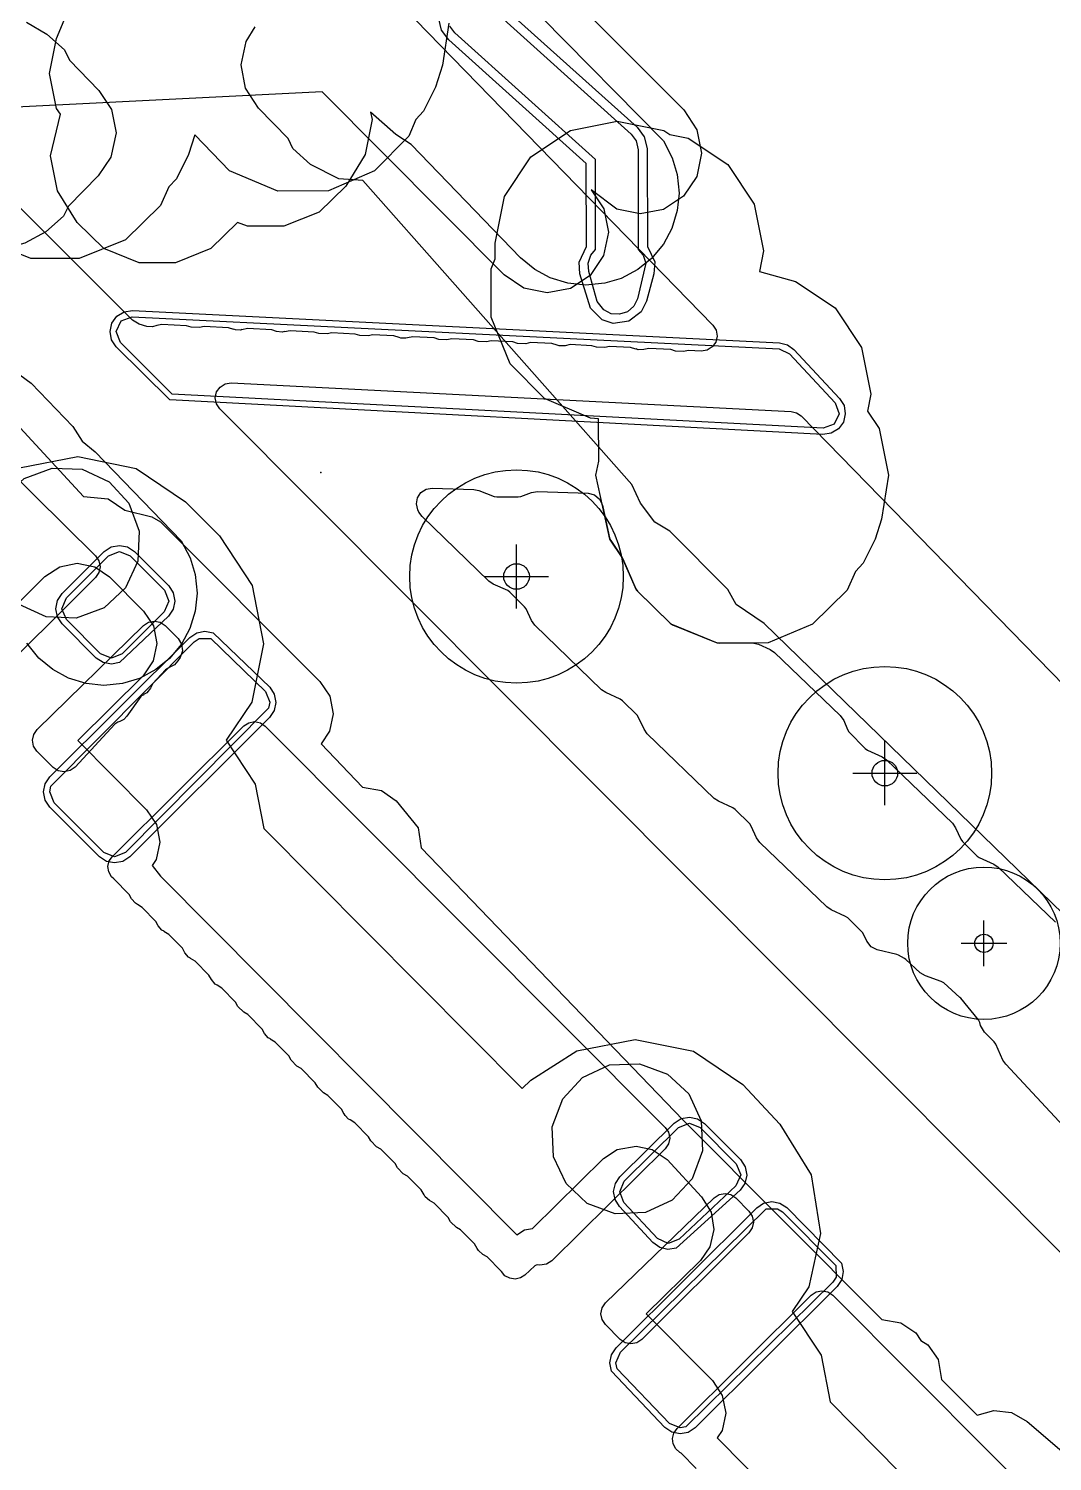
# Model space of a CAD drawing. Header units: metres. Extents: x -2677 to -840, y 169 to 1487.
# Drawn here: x -2296.2 to -2262.64, y 544.25 to 591.24 of the extents above; entities that cross this region are included whole.
import ezdxf

# ---------------------------------------------------------------- set-up
doc = ezdxf.new("R2010")
doc.units = ezdxf.units.M
for name, color, linetype in [('AI_GREENING_ALLOWED_ZONE', 4, 'Continuous'), ('AI_GREENING_EXCLUSIONS', 1, 'Continuous'), ('AI_GREENING_LAWN', 82, 'Continuous'), ('AI_GREENING_REJECTED', 6, 'Continuous'), ('AI_GREENING_TREES', 3, 'Continuous')]:
    doc.layers.add(name, color=color, linetype=linetype)

# ---------------------------------------------------------------- blocks, each defined once
blk = doc.blocks.new('AI_TREE')
for p, q in [((0, -0.3), (0, 0.3)), ((-0.3, 0), (0.3, 0))]:
    blk.add_line(p, q)
for radius in [1, 0.12]:
    blk.add_circle((0, 0), radius)

msp = doc.modelspace()

# ---------------------------------------------------------------- linework, layer by layer
at = {"layer": 'AI_GREENING_ALLOWED_ZONE'}
msp.add_lwpolyline([(-2261.26, 554.152), (-2264.166, 557.276), (-2264.256, 557.411), (-2264.492, 557.936), (-2264.543, 558.009), (-2264.862, 558.328), (-2264.99, 558.546), (-2265.016, 558.638), (-2265.062, 558.727), (-2265.643, 559.438), (-2265.669, 559.466), (-2266.199, 559.942), (-2266.282, 559.991), (-2266.799, 560.174), (-2266.969, 560.276), (-2267.439, 560.704), (-2267.487, 560.739), (-2267.682, 560.845), (-2267.741, 560.868), (-2268.385, 561.029), (-2268.582, 561.129), (-2268.718, 561.304), (-2268.818, 561.521), (-2268.867, 561.593), (-2269.344, 562.07), (-2269.418, 562.12), (-2269.893, 562.336), (-2270.034, 562.431), (-2272.225, 564.546), (-2272.332, 564.697), (-2272.51, 565.084), (-2272.56, 565.156), (-2273.036, 565.633), (-2273.109, 565.684), (-2273.585, 565.899), (-2273.726, 565.994), (-2275.917, 568.109), (-2276.024, 568.261), (-2276.201, 568.647), (-2276.252, 568.719), (-2276.728, 569.196), (-2276.801, 569.247), (-2277.277, 569.462), (-2277.418, 569.558), (-2279.609, 571.672), (-2279.716, 571.824), (-2279.893, 572.21), (-2279.944, 572.282), (-2280.42, 572.759), (-2280.493, 572.81), (-2280.969, 573.025), (-2281.11, 573.121), (-2283.301, 575.235), (-2283.408, 575.387), (-2283.441, 575.459), (-2283.441, 575.459), (-2283.487, 575.656), (-2283.451, 575.854), (-2283.339, 576.022), (-2283.17, 576.133), (-2282.971, 576.167), (-2281.607, 576.124), (-2281.444, 576.091), (-2280.938, 575.897), (-2280.849, 575.88), (-2280.148, 575.88), (-2280.061, 575.896), (-2279.711, 576.027), (-2279.52, 576.059), (-2277.86, 576.007), (-2277.648, 575.952), (-2277.48, 575.813), (-2277.387, 575.615), (-2277.151, 574.541), (-2277.115, 574.456), (-2276.763, 573.93), (-2276.72, 573.851), (-2276.295, 572.872), (-2276.242, 572.793), (-2275.167, 571.738), (-2275.087, 571.686), (-2273.656, 571.103), (-2273.56, 571.084), (-2272.479, 571.095), (-2272.268, 571.05), (-2271.888, 570.878), (-2271.747, 570.783), (-2269.591, 568.712), (-2269.476, 568.545), (-2269.354, 568.255), (-2269.305, 568.179), (-2268.776, 567.627), (-2268.699, 567.573), (-2268.22, 567.356), (-2268.079, 567.261), (-2265.916, 565.184), (-2265.808, 565.032), (-2265.634, 564.651), (-2265.584, 564.579), (-2265.107, 564.103), (-2265.034, 564.052), (-2264.552, 563.834), (-2264.411, 563.739), (-2262.535, 561.937)], dxfattribs=at)
at = {"layer": 'AI_GREENING_EXCLUSIONS'}
for points in [[(-2283.41, 597.3), (-2274.72, 588.575), (-2274.289, 587.924), (-2274.14, 587.158), (-2274.296, 586.394), (-2274.732, 585.747), (-2275.383, 585.316), (-2276.149, 585.167), (-2276.914, 585.322), (-2277.757, 585.957), (-2277.342, 585.329), (-2277.193, 584.563), (-2277.348, 583.798), (-2277.785, 583.151), (-2278.435, 582.721), (-2279.201, 582.572), (-2279.966, 582.727), (-2280.613, 583.164), (-2286.572, 589.174), (-2305.122, 588.244)], [(-2281.087, 592.364), (-2276.248, 588.006), (-2276.015, 587.693), (-2275.919, 587.315), (-2275.913, 584.101), (-2275.669, 583.59), (-2275.698, 583.201), (-2275.947, 582.301), (-2276.122, 581.952), (-2276.527, 581.644), (-2277.031, 581.574), (-2277.401, 581.696), (-2277.78, 582.074), (-2278.125, 583.198), (-2278.155, 583.587), (-2278.155, 583.587), (-2277.913, 584.098), (-2277.917, 586.817), (-2282.425, 590.878), (-2282.659, 591.19), (-2282.755, 591.569)], [(-2281.288, 592.141), (-2276.449, 587.783), (-2276.285, 587.564), (-2276.217, 587.264), (-2276.213, 583.998), (-2276.053, 583.813), (-2275.967, 583.554), (-2276.236, 582.381), (-2276.358, 582.137), (-2276.565, 581.958), (-2276.825, 581.873), (-2277.097, 581.893), (-2277.341, 582.015), (-2277.557, 582.298), (-2277.836, 583.279), (-2277.857, 583.551), (-2277.857, 583.551), (-2277.772, 583.81), (-2277.613, 583.996), (-2277.617, 586.951), (-2282.224, 591.101), (-2282.388, 591.32)], [(-2296.272, 591.452), (-2295.597, 591.067), (-2295.019, 590.543), (-2294.864, 590.213), (-2293.894, 589.209), (-2293.487, 588.591), (-2293.333, 587.826), (-2293.499, 587.022), (-2293.914, 586.41), (-2294.896, 585.421), (-2295.055, 585.096), (-2295.64, 584.579), (-2296.323, 584.201), (-2296.826, 584.064), (-2297.44, 584.093), (-2316.124, 564.203), (-2316.407, 563.678), (-2316.919, 563.089), (-2317.33, 562.841), (-2304.751, 529.313)], [(-2296.272, 591.452), (-2295.597, 591.067), (-2295.019, 590.543), (-2294.864, 590.213), (-2293.894, 589.209), (-2293.487, 588.591), (-2293.333, 587.826), (-2293.499, 587.022), (-2293.914, 586.41), (-2294.896, 585.421), (-2295.055, 585.096), (-2295.64, 584.579), (-2296.323, 584.201), (-2296.826, 584.064), (-2297.44, 584.093), (-2316.124, 564.203), (-2316.407, 563.678), (-2316.919, 563.089), (-2317.33, 562.841), (-2304.751, 529.313)], [(-2282.427, 591.419), (-2282.634, 590.048), (-2282.86, 589.323), (-2283.252, 588.533), (-2283.504, 588.262), (-2283.732, 587.719), (-2284.855, 586.575), (-2286.363, 585.927), (-2288.024, 585.912), (-2289.61, 586.575), (-2290.75, 587.759), (-2290.96, 587.11), (-2291.352, 586.32), (-2291.604, 586.049), (-2291.875, 585.442), (-2293.019, 584.319), (-2294.541, 583.699), (-2296.124, 583.699), (-2297.647, 584.319)], [(-2279.401, 591.636), (-2275.39, 587.561), (-2275.098, 587.009), (-2274.934, 586.462), (-2274.875, 585.849), (-2274.934, 585.274), (-2275.115, 584.684), (-2275.39, 584.176), (-2275.781, 583.702), (-2276.222, 583.344), (-2276.777, 583.049), (-2277.305, 582.891), (-2277.94, 582.829), (-2278.524, 582.891), (-2279.106, 583.072), (-2279.607, 583.344), (-2280.074, 583.73), (-2283.66, 587.444), (-2284.163, 587.775), (-2284.988, 588.503), (-2284.941, 588.265), (-2285.171, 587.117), (-2285.8, 586.081), (-2286.674, 585.228), (-2287.835, 584.759), (-2289.023, 584.759), (-2289.354, 584.881), (-2290.224, 584.032), (-2291.385, 583.563), (-2292.573, 583.563), (-2293.734, 584.032), (-2294.608, 584.885), (-2295.249, 585.921), (-2295.479, 587.069), (-2295.159, 588.435), (-2295.283, 588.621), (-2295.513, 589.769), (-2295.286, 590.917), (-2295.032, 591.525)], [(-2261.905, 561.834), (-2272.087, 571.729), (-2273.003, 572.358), (-2273.28, 572.845), (-2275.179, 574.764), (-2275.67, 575.052), (-2276.141, 575.674), (-2276.425, 576.29), (-2285.241, 586.259), (-2286.034, 586.315), (-2286.957, 586.786), (-2287.537, 587.308), (-2287.694, 587.638), (-2288.667, 588.638), (-2289.091, 589.293), (-2289.232, 590.061), (-2289.069, 590.824), (-2288.773, 591.308)], [(-2261.905, 561.834), (-2272.087, 571.729), (-2273.003, 572.358), (-2273.28, 572.845), (-2275.179, 574.764), (-2275.67, 575.052), (-2276.141, 575.674), (-2276.425, 576.29), (-2285.241, 586.259), (-2286.034, 586.315), (-2286.957, 586.786), (-2287.537, 587.308), (-2287.694, 587.638), (-2288.667, 588.638), (-2289.091, 589.293), (-2289.232, 590.061), (-2289.069, 590.824), (-2288.773, 591.308)], [(-2299.215, 581.116), (-2294.405, 575.898), (-2293.592, 575.821), (-2293.04, 575.449), (-2292.161, 575.225), (-2291.872, 575.064), (-2286.651, 569.83), (-2286.328, 569.342), (-2286.217, 568.768), (-2286.333, 568.194), (-2286.613, 567.78), (-2285.252, 566.366), (-2284.627, 566.25), (-2284.147, 565.916), (-2283.432, 565.032), (-2283.329, 564.367), (-2274.739, 555.442), (-2268.228, 548.895), (-2267.601, 548.789), (-2267.115, 548.463), (-2266.946, 548.208), (-2266.724, 548.068), (-2266.386, 547.591), (-2266.272, 546.928), (-2265.108, 545.758), (-2264.555, 545.913), (-2263.974, 545.843), (-2263.464, 545.556), (-2258.046, 540.91)], [(-2297.33, 580.5), (-2296.111, 579.619), (-2294.754, 578.189), (-2294.449, 577.714), (-2294.019, 577.361), (-2291.201, 574.446), (-2290.903, 573.888), (-2290.736, 573.335), (-2290.677, 572.73), (-2290.739, 572.132), (-2290.911, 571.57), (-2291.192, 571.048), (-2291.576, 570.582), (-2292.024, 570.217), (-2292.565, 569.928), (-2293.123, 569.76), (-2293.733, 569.701), (-2294.31, 569.76), (-2294.891, 569.938), (-2295.409, 570.217), (-2295.861, 570.592), (-2296.255, 571.083)], [(-2296.503, 576.833), (-2294.588, 577.205), (-2292.676, 576.817), (-2291.059, 575.726), (-2289.946, 574.604), (-2288.87, 572.977), (-2288.497, 571.062), (-2288.886, 569.15), (-2289.726, 567.905), (-2288.77, 566.46), (-2288.486, 565.001), (-2280.015, 556.479), (-2279.739, 556.749), (-2278.228, 557.714), (-2276.313, 558.087), (-2274.402, 557.698), (-2272.784, 556.607), (-2271.572, 555.306), (-2270.548, 553.646), (-2270.238, 551.72), (-2270.623, 549.969), (-2271.164, 549.162), (-2270.217, 547.731), (-2269.918, 546.194), (-2261.621, 537.772)], [(-2298.282, 570.677), (-2295.666, 573.271), (-2295.178, 573.594), (-2294.603, 573.705), (-2294.03, 573.589), (-2293.544, 573.261), (-2292.432, 572.139), (-2292.109, 571.651), (-2291.997, 571.077), (-2292.114, 570.503), (-2292.441, 570.018), (-2294.584, 567.894), (-2292.332, 565.622), (-2292.009, 565.134), (-2291.897, 564.56), (-2292.014, 563.986), (-2292.147, 563.789), (-2291.879, 563.446), (-2280.197, 551.681), (-2279.941, 551.842), (-2279.676, 551.887), (-2277.356, 554.185), (-2276.903, 554.475), (-2276.28, 554.586), (-2275.755, 554.47), (-2275.27, 554.143), (-2274.135, 552.924), (-2273.828, 552.425), (-2273.735, 551.848), (-2273.87, 551.278), (-2274.178, 550.837), (-2275.949, 549.081), (-2273.78, 546.893), (-2273.457, 546.405), (-2273.345, 545.831), (-2273.461, 545.257), (-2273.622, 545.019), (-2261.704, 532.944)]]:
    msp.add_lwpolyline(points, dxfattribs=at)
for points in [[(-2280.908, 583.695), (-2280.908, 584.208), (-2280.603, 585.739), (-2279.736, 587.037), (-2278.438, 587.904), (-2276.908, 588.208), (-2275.377, 587.904), (-2275.178, 587.771), (-2274.575, 587.651), (-2273.277, 586.784), (-2272.41, 585.486), (-2272.106, 583.955), (-2272.24, 583.28), (-2271.059, 582.951), (-2269.761, 582.084), (-2268.894, 580.787), (-2268.59, 579.256), (-2268.701, 578.697), (-2268.317, 578.122), (-2268.012, 576.591), (-2268.234, 575.15), (-2268.446, 574.495), (-2268.838, 573.705), (-2269.09, 573.434), (-2269.36, 572.827), (-2270.504, 571.704), (-2271.949, 571.1), (-2273.61, 571.084), (-2275.132, 571.704), (-2276.276, 572.827), (-2276.738, 573.893), (-2277.141, 574.495), (-2277.602, 576.591), (-2277.511, 577.051), (-2277.516, 578.446), (-2277.78, 578.462), (-2279.288, 579.109), (-2280.411, 580.253), (-2281.031, 581.776), (-2281.031, 583.359), (-2280.908, 583.695)], [(-2271.586, 580.936), (-2271.326, 580.872), (-2271.11, 580.715), (-2269.613, 579.111), (-2269.468, 578.877), (-2269.425, 578.605), (-2269.49, 578.338), (-2269.652, 578.116), (-2269.888, 577.974), (-2270.16, 577.934), (-2291.573, 579.07), (-2293.331, 580.807), (-2293.481, 581.04), (-2293.529, 581.313), (-2293.467, 581.583), (-2293.305, 581.809), (-2293.069, 581.953), (-2292.794, 581.994), (-2271.586, 580.936)], [(-2269.787, 578.264), (-2270.15, 578.134), (-2291.49, 579.252), (-2293.187, 580.947), (-2293.329, 581.308), (-2293.169, 581.662), (-2292.804, 581.795), (-2271.596, 580.736), (-2271.256, 580.578), (-2269.759, 578.974), (-2269.625, 578.613), (-2269.787, 578.264)], [(-2292.614, 573.778), (-2293.023, 572.896), (-2293.722, 572.249), (-2294.639, 571.908), (-2295.625, 571.947), (-2296.507, 572.356), (-2297.154, 573.055), (-2297.495, 573.972), (-2297.456, 574.958), (-2297.047, 575.84), (-2296.348, 576.487), (-2295.431, 576.828), (-2294.445, 576.789), (-2293.563, 576.38), (-2292.916, 575.681), (-2292.575, 574.764), (-2292.614, 573.778)], [(-2295.253, 572.484), (-2295.101, 572.711), (-2293.718, 574.089), (-2293.49, 574.241), (-2293.222, 574.293), (-2292.955, 574.24), (-2292.728, 574.087), (-2291.608, 572.963), (-2291.457, 572.736), (-2291.404, 572.468), (-2291.458, 572.2), (-2291.61, 571.974), (-2293.218, 570.446), (-2293.486, 570.393), (-2293.754, 570.447), (-2293.98, 570.598), (-2295.102, 571.72), (-2295.254, 571.948), (-2295.307, 572.216), (-2295.253, 572.484)], [(-2292.87, 573.946), (-2291.75, 572.822), (-2291.604, 572.468), (-2291.751, 572.115), (-2293.132, 570.739), (-2293.486, 570.593), (-2293.839, 570.74), (-2294.961, 571.862), (-2295.107, 572.216), (-2294.96, 572.569), (-2293.577, 573.948), (-2293.223, 574.093), (-2292.87, 573.946)], [(-2295.656, 566.473), (-2295.503, 566.7), (-2290.913, 571.273), (-2290.685, 571.425), (-2290.417, 571.477), (-2290.149, 571.424), (-2288.296, 569.639), (-2288.145, 569.411), (-2288.092, 569.143), (-2288.146, 568.876), (-2288.298, 568.649), (-2292.885, 564.079), (-2293.113, 563.927), (-2293.38, 563.874), (-2293.648, 563.928), (-2293.874, 564.079), (-2295.504, 565.709), (-2295.656, 565.937), (-2295.709, 566.205), (-2295.656, 566.473)], [(-2290.226, 571.239), (-2288.438, 569.498), (-2288.292, 569.144), (-2288.33, 568.952), (-2293.027, 564.22), (-2293.38, 564.074), (-2293.733, 564.221), (-2295.363, 565.851), (-2295.509, 566.205), (-2295.471, 566.396), (-2290.771, 571.132), (-2290.609, 571.24), (-2290.226, 571.239)], [(-2274.11, 554.432), (-2274.451, 553.515), (-2275.099, 552.816), (-2275.98, 552.407), (-2276.966, 552.368), (-2277.883, 552.709), (-2278.582, 553.356), (-2278.992, 554.238), (-2279.031, 555.224), (-2278.689, 556.141), (-2278.042, 556.84), (-2277.161, 557.249), (-2276.175, 557.289), (-2275.258, 556.947), (-2274.559, 556.3), (-2274.149, 555.419), (-2274.11, 554.432)], [(-2276.963, 553.358), (-2276.812, 553.58), (-2275.032, 555.337), (-2274.804, 555.487), (-2274.537, 555.539), (-2274.27, 555.485), (-2274.044, 555.333), (-2272.858, 554.142), (-2272.705, 553.91), (-2272.654, 553.637), (-2272.714, 553.365), (-2272.875, 553.138), (-2274.973, 551.241), (-2275.243, 551.197), (-2275.51, 551.259), (-2275.732, 551.42), (-2276.833, 552.605), (-2276.974, 552.833), (-2277.02, 553.097), (-2276.963, 553.358)], [(-2274.186, 555.192), (-2273, 554.001), (-2272.854, 553.64), (-2273.012, 553.284), (-2274.877, 551.532), (-2275.236, 551.397), (-2275.586, 551.556), (-2276.686, 552.741), (-2276.82, 553.092), (-2276.671, 553.437), (-2274.891, 555.194), (-2274.538, 555.339), (-2274.186, 555.192)], [(-2275.337, 545.351), (-2277.095, 547.208), (-2277.147, 547.476), (-2277.093, 547.742), (-2276.941, 547.969), (-2272.327, 552.565), (-2272.102, 552.716), (-2271.837, 552.769), (-2271.571, 552.719), (-2271.345, 552.571), (-2269.547, 550.747), (-2269.491, 550.477), (-2269.544, 550.206), (-2269.697, 549.977), (-2274.344, 545.347), (-2274.573, 545.195), (-2274.841, 545.143), (-2275.11, 545.198), (-2275.337, 545.351)], [(-2276.8, 547.827), (-2272.025, 552.531), (-2271.646, 552.533), (-2271.484, 552.428), (-2269.731, 550.669), (-2269.728, 550.283), (-2269.838, 550.119), (-2274.649, 545.38), (-2274.841, 545.343), (-2275.194, 545.492), (-2276.91, 547.284), (-2276.947, 547.475), (-2276.8, 547.827)]]:
    msp.add_lwpolyline(points, close=True, dxfattribs=at)
at = {"layer": 'AI_GREENING_LAWN'}
for points in [[(-2287.17, 595.293), (-2273.77, 581.515), (-2273.663, 581.349), (-2273.628, 581.154), (-2273.672, 580.961), (-2273.788, 580.801), (-2273.957, 580.697), (-2274.152, 580.667), (-2274.571, 580.687), (-2274.727, 580.652), (-2274.995, 580.665), (-2275.148, 580.716), (-2275.864, 580.751), (-2276.026, 580.715), (-2276.215, 580.709), (-2276.287, 580.735), (-2276.289, 580.729), (-2276.464, 580.782), (-2277.157, 580.815), (-2277.313, 580.78), (-2277.581, 580.793), (-2277.734, 580.843), (-2278.45, 580.879), (-2278.612, 580.842), (-2278.801, 580.836), (-2278.873, 580.863), (-2278.875, 580.856), (-2279.05, 580.91), (-2279.743, 580.943), (-2279.899, 580.907), (-2280.167, 580.92), (-2280.32, 580.971), (-2281.036, 581.006), (-2281.193, 580.971), (-2281.46, 580.984), (-2281.613, 581.035), (-2282.329, 581.07), (-2282.486, 581.035), (-2282.754, 581.048), (-2282.906, 581.099), (-2283.599, 581.134), (-2283.778, 581.098), (-2283.778, 581.101), (-2283.832, 581.086), (-2283.995, 581.094), (-2284.047, 581.114), (-2284.047, 581.112), (-2284.222, 581.165), (-2284.915, 581.198), (-2285.072, 581.162), (-2285.339, 581.175), (-2285.492, 581.226), (-2286.259, 581.264), (-2286.416, 581.229), (-2286.684, 581.242), (-2286.836, 581.292), (-2287.63, 581.333), (-2287.809, 581.297), (-2287.81, 581.304), (-2287.885, 581.284), (-2288.073, 581.309), (-2288.23, 581.361), (-2289.025, 581.402), (-2289.204, 581.366), (-2289.204, 581.369), (-2289.258, 581.353), (-2289.421, 581.361), (-2289.473, 581.382), (-2289.473, 581.379), (-2289.648, 581.432), (-2290.443, 581.47), (-2290.599, 581.435), (-2290.867, 581.448), (-2291.019, 581.499), (-2291.837, 581.539), (-2291.996, 581.503), (-2292.136, 581.46), (-2292.327, 581.476), (-2292.58, 581.548), (-2292.797, 581.676), (-2307.329, 596.23)], [(-2299.999, 579.865), (-2294.007, 573.949), (-2293.897, 573.786), (-2293.858, 573.594), (-2293.897, 573.401), (-2294.006, 573.238), (-2297.642, 569.622)], [(-2243.607, 532.26), (-2289.934, 578.768), (-2290.044, 578.934), (-2290.08, 579.13), (-2290.037, 579.324), (-2289.921, 579.486), (-2289.752, 579.59), (-2289.555, 579.62), (-2271.202, 578.688), (-2271.021, 578.644), (-2270.869, 578.537), (-2270.869, 578.537), (-2245.425, 552.436)], [(-2274.317, 544.013), (-2274.81, 544.514), (-2274.849, 544.538), (-2274.984, 544.658), (-2275.067, 544.818), (-2275.088, 544.997), (-2275.045, 545.172), (-2274.942, 545.32), (-2270.546, 549.696), (-2270.383, 549.804), (-2270.192, 549.842), (-2270.001, 549.803), (-2270.001, 549.803), (-2269.839, 549.695), (-2256.882, 536.688)]]:
    msp.add_lwpolyline(points, dxfattribs=at)
for points in [[(-2296.032, 568.091), (-2295.921, 568.253), (-2292.429, 571.669), (-2292.267, 571.775), (-2292.077, 571.811), (-2291.886, 571.773), (-2291.726, 571.664), (-2291.3, 571.237), (-2291.182, 571.049), (-2291.157, 570.828), (-2291.23, 570.618), (-2291.304, 570.501), (-2291.417, 570.375), (-2291.566, 570.293), (-2291.608, 570.279), (-2291.709, 570.213), (-2292.131, 569.757), (-2292.207, 569.61), (-2292.325, 569.461), (-2292.431, 569.4), (-2292.427, 569.394), (-2292.495, 569.358), (-2292.522, 569.331), (-2292.974, 568.692), (-2293.079, 568.584), (-2293.211, 568.512), (-2293.276, 568.488), (-2293.372, 568.424), (-2294.676, 567.021), (-2294.839, 566.905), (-2295.034, 566.862), (-2295.231, 566.899), (-2295.397, 567.01), (-2295.926, 567.543), (-2296.034, 567.707), (-2296.071, 567.899), (-2296.032, 568.091)], [(-2288.44, 568.367), (-2275.326, 555.202), (-2275.217, 555.039), (-2275.18, 554.847), (-2275.219, 554.656), (-2275.328, 554.494), (-2279.042, 550.825), (-2279.224, 550.71), (-2279.438, 550.682), (-2279.515, 550.689), (-2279.564, 550.683), (-2279.606, 550.658), (-2279.928, 550.358), (-2280.077, 550.262), (-2280.251, 550.224), (-2280.427, 550.25), (-2280.583, 550.335), (-2280.699, 550.47), (-2280.715, 550.498), (-2281.166, 550.952), (-2281.309, 551.035), (-2281.453, 551.159), (-2281.489, 551.227), (-2281.494, 551.224), (-2281.587, 551.381), (-2282.037, 551.836), (-2282.176, 551.915), (-2282.365, 552.106), (-2282.443, 552.246), (-2282.909, 552.718), (-2283.053, 552.801), (-2283.196, 552.925), (-2283.232, 552.993), (-2283.237, 552.99), (-2283.33, 553.147), (-2283.781, 553.602), (-2283.92, 553.681), (-2284.108, 553.872), (-2284.186, 554.012), (-2284.652, 554.484), (-2284.791, 554.564), (-2284.98, 554.755), (-2285.057, 554.895), (-2285.506, 555.352), (-2285.662, 555.447), (-2285.661, 555.449), (-2285.711, 555.474), (-2285.826, 555.59), (-2285.85, 555.64), (-2285.852, 555.639), (-2285.945, 555.796), (-2286.395, 556.251), (-2286.534, 556.33), (-2286.723, 556.521), (-2286.801, 556.661), (-2287.267, 557.133), (-2287.406, 557.213), (-2287.594, 557.404), (-2287.672, 557.544), (-2288.121, 558.001), (-2288.277, 558.096), (-2288.274, 558.101), (-2288.341, 558.137), (-2288.463, 558.283), (-2288.544, 558.428), (-2289.01, 558.9), (-2289.149, 558.98), (-2289.337, 559.17), (-2289.415, 559.31), (-2289.864, 559.767), (-2290.02, 559.862), (-2290.017, 559.867), (-2290.084, 559.903), (-2290.207, 560.049), (-2290.287, 560.194), (-2290.735, 560.65), (-2290.892, 560.745), (-2290.888, 560.75), (-2290.956, 560.787), (-2291.078, 560.932), (-2291.158, 561.077), (-2291.607, 561.533), (-2291.763, 561.628), (-2291.76, 561.633), (-2291.827, 561.67), (-2291.95, 561.815), (-2292.03, 561.96), (-2292.479, 562.416), (-2292.635, 562.511), (-2292.631, 562.516), (-2292.699, 562.552), (-2292.821, 562.698), (-2292.902, 562.843), (-2293.402, 563.349), (-2293.487, 563.422), (-2293.574, 563.582), (-2293.598, 563.763), (-2293.555, 563.941), (-2293.451, 564.091), (-2289.147, 568.368), (-2288.985, 568.476), (-2288.793, 568.514), (-2288.602, 568.475), (-2288.44, 568.367)], [(-2277.29, 548.73), (-2277.398, 548.894), (-2277.435, 549.087), (-2277.394, 549.279), (-2277.283, 549.441), (-2273.721, 552.893), (-2273.559, 552.998), (-2273.369, 553.034), (-2273.18, 552.995), (-2273.019, 552.887), (-2272.584, 552.45), (-2272.476, 552.288), (-2272.438, 552.096), (-2272.477, 551.905), (-2272.585, 551.743), (-2276.1, 548.242), (-2276.263, 548.133), (-2276.455, 548.096), (-2276.646, 548.135), (-2276.808, 548.244), (-2277.29, 548.73)]]:
    msp.add_lwpolyline(points, close=True, dxfattribs=at)
at = {"layer": 'AI_GREENING_REJECTED'}
msp.add_point((-2286.62, 576.68), dxfattribs=at)

# ---------------------------------------------------------------- block references
at = {"layer": 'AI_GREENING_TREES'}
for p, xscale, yscale in [((-2280.204, 573.272), 3.5, 3.5), ((-2268.129, 566.821), 3.5, 3.5), ((-2264.881, 561.239), 2.5, 2.5)]:
    msp.add_blockref('AI_TREE', p, dxfattribs=dict(at, xscale=xscale, yscale=yscale))

doc.saveas('drawing.dxf')
